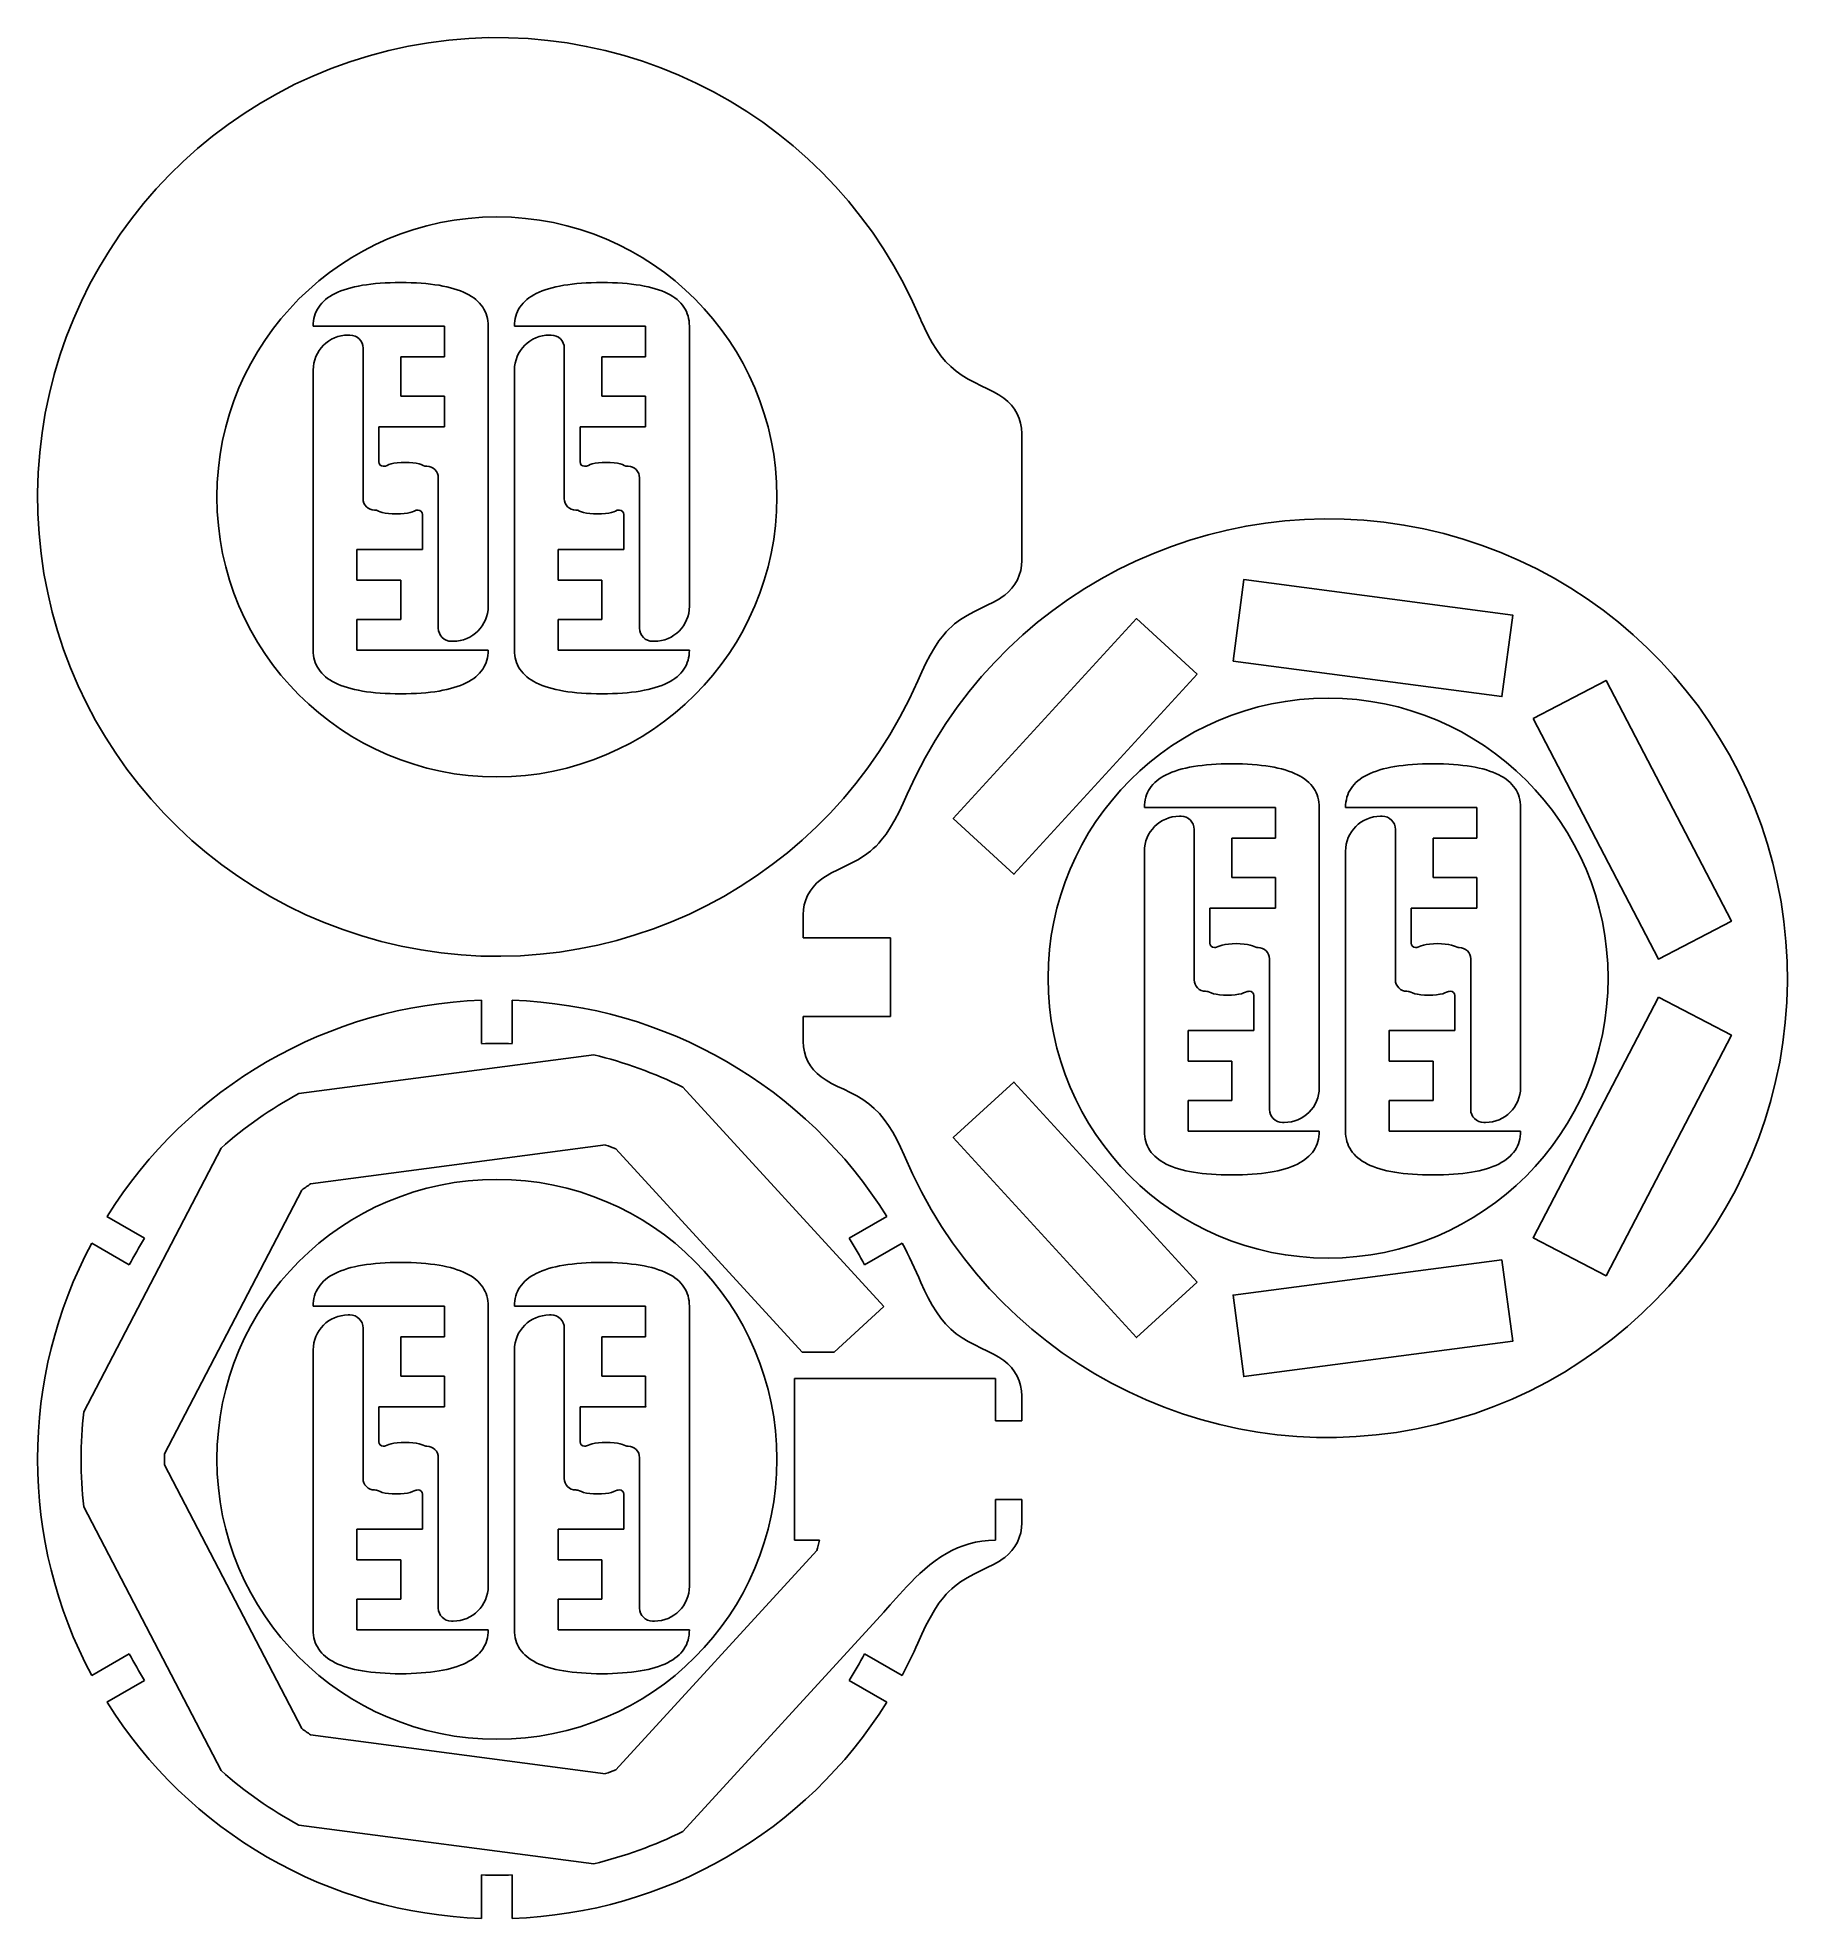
# Model space of a CAD drawing. Header units: millimetres. Extents: x -52 to 148, y -52 to 162.
import ezdxf

# ---------------------------------------------------------------- set-up
doc = ezdxf.new("R2010")
doc.units = ezdxf.units.MM
doc.layers.get('0').update_dxf_attribs({"linetype": 'CONTINUOUS'})

msp = doc.modelspace()

# ---------------------------------------------------------------- linework, layer by layer
for p, q in [((-21, 129.5), (-6, 129.5)), ((-6, 129.5), (-6, 126)), ((-1, 97.5), (-1, 129.5)), ((2, 129.5), (17, 129.5)), ((17, 129.5), (17, 126)), ((22, 97.5), (22, 129.5)), ((-16.8, 128.5), (-17, 128.5)), ((-15.3, 109.8), (-15.3, 127)), ((6.2, 128.5), (6, 128.5)), ((7.7, 109.8), (7.7, 127)), ((-6, 126), (-11, 126)), ((-11, 126), (-11, 121.5)), ((17, 126), (12, 126)), ((12, 126), (12, 121.5)), ((-21, 124.5), (-21, 92.5)), ((2, 124.5), (2, 92.5)), ((-11, 121.5), (-6, 121.5)), ((-6, 121.5), (-6, 118)), ((12, 121.5), (17, 121.5)), ((17, 121.5), (17, 118)), ((-6, 118), (-13.5, 118)), ((-13.5, 118), (-13.5, 114)), ((17, 118), (9.5, 118)), ((9.5, 118), (9.5, 114)), ((60, 102.75), (60, 117.25)), ((-6.7, 112.2), (-6.7, 95)), ((16.3, 112.2), (16.3, 95)), ((-8.5, 104), (-8.5, 108)), ((14.5, 104), (14.5, 108)), ((-16, 100.5), (-16, 104)), ((-16, 104), (-8.5, 104)), ((7, 100.5), (7, 104)), ((7, 104), (14.5, 104)), ((-11, 100.5), (-16, 100.5)), ((-11, 96), (-11, 100.5)), ((12, 100.5), (7, 100.5)), ((12, 96), (12, 100.5)), ((-16, 92.5), (-16, 96)), ((-16, 96), (-11, 96)), ((7, 92.5), (7, 96)), ((7, 96), (12, 96)), ((-1, 92.5), (-16, 92.5)), ((-5.2, 93.5), (-5, 93.5)), ((22, 92.5), (7, 92.5)), ((17.8, 93.5), (18, 93.5)), ((74, 74.5), (89, 74.5)), ((78.2, 73.5), (78, 73.5)), ((89, 74.5), (89, 71)), ((94, 42.5), (94, 74.5)), ((97, 74.5), (112, 74.5)), ((101.2, 73.5), (101, 73.5)), ((112, 74.5), (112, 71)), ((117, 42.5), (117, 74.5)), ((79.7, 54.8), (79.7, 72)), ((89, 71), (84, 71)), ((84, 71), (84, 66.5)), ((102.7, 54.8), (102.7, 72)), ((112, 71), (107, 71)), ((107, 71), (107, 66.5)), ((74, 69.5), (74, 37.5)), ((97, 69.5), (97, 37.5)), ((97, 69.5), (97, 37.5)), ((84, 66.5), (89, 66.5)), ((89, 66.5), (89, 63)), ((107, 66.5), (112, 66.5)), ((112, 66.5), (112, 63)), ((89, 63), (81.5, 63)), ((81.5, 63), (81.5, 59)), ((112, 63), (104.5, 63)), ((104.5, 63), (104.5, 59)), ((35, 62.25), (35, 59.6)), ((35, 59.6), (45, 59.6)), ((45, 59.6), (45, 50.6)), ((88.3, 57.2), (88.3, 40)), ((111.3, 57.2), (111.3, 40)), ((-1.75, 47.51), (-1.75, 52.47)), ((1.75, 52.47), (1.75, 47.51)), ((86.5, 49), (86.5, 53)), ((109.5, 49), (109.5, 53)), ((45, 50.6), (35, 50.6)), ((35, 50.6), (35, 47.75)), ((79, 45.5), (79, 49)), ((79, 49), (86.5, 49)), ((102, 45.5), (102, 49)), ((102, 49), (109.5, 49)), ((-22.65, 41.8), (11.06, 46.24)), ((84, 45.5), (79, 45.5)), ((84, 41), (84, 45.5)), ((107, 45.5), (102, 45.5)), ((107, 41), (107, 45.5)), ((21.25, 42.53), (44.22, 17.46)), ((79, 37.5), (79, 41)), ((79, 41), (84, 41)), ((102, 37.5), (102, 41)), ((102, 41), (107, 41)), ((94, 37.5), (79, 37.5)), ((89.8, 38.5), (90, 38.5)), ((117, 37.5), (102, 37.5)), ((112.8, 38.5), (113, 38.5)), ((-47.23, 5.42), (-31.53, 35.58)), ((12.42, 35.93), (-21.29, 31.49)), ((34.89, 12.25), (13.58, 35.5)), ((-22.31, 30.78), (-38.01, 0.62)), ((-44.57, 27.75), (-40.27, 25.27)), ((40.27, 25.27), (44.57, 27.75)), ((-42.02, 22.24), (-46.32, 24.72)), ((46.32, 24.72), (42.02, 22.24)), ((-21, 17.5), (-6, 17.5)), ((-6, 17.5), (-6, 14)), ((-1, -14.5), (-1, 17.5)), ((2, 17.5), (17, 17.5)), ((17, 17.5), (17, 14)), ((22, -14.5), (22, 17.5)), ((44.22, 17.46), (38.53, 12.25)), ((-16.8, 16.5), (-17, 16.5)), ((6.2, 16.5), (6, 16.5)), ((-15.3, -2.2), (-15.3, 15)), ((-6, 14), (-11, 14)), ((-11, 14), (-11, 9.5)), ((7.7, -2.2), (7.7, 15)), ((17, 14), (12, 14)), ((12, 14), (12, 9.5)), ((-21, 12.5), (-21, -19.5)), ((2, 12.5), (2, -19.5)), ((38.53, 12.25), (34.89, 12.25)), ((-11, 9.5), (-6, 9.5)), ((-6, 9.5), (-6, 6)), ((12, 9.5), (17, 9.5)), ((17, 9.5), (17, 6)), ((34, -9.25), (34, 9.25)), ((34, 9.25), (57, 9.25)), ((57, 9.25), (57, 4.4)), ((60, 4.4), (60, 7.25)), ((-6, 6), (-13.5, 6)), ((-13.5, 6), (-13.5, 2)), ((17, 6), (9.5, 6)), ((9.5, 6), (9.5, 2)), ((57, 4.4), (60, 4.4)), ((-6.7, 0.2), (-6.7, -17)), ((16.3, 0.2), (16.3, -17)), ((-38.01, -0.62), (-22.31, -30.78)), ((-8.5, -8), (-8.5, -4)), ((14.5, -8), (14.5, -4)), ((-31.53, -35.58), (-47.23, -5.42)), ((60, -4.6), (57, -4.6)), ((57, -4.6), (57, -9.25)), ((60, -7.25), (60, -4.6)), ((-16, -11.5), (-16, -8)), ((-16, -8), (-8.5, -8)), ((7, -11.5), (7, -8)), ((7, -8), (14.5, -8)), ((13.58, -35.5), (36.55, -10.44)), ((36.87, -9.25), (34, -9.25)), ((-11, -11.5), (-16, -11.5)), ((-11, -16), (-11, -11.5)), ((12, -11.5), (7, -11.5)), ((12, -16), (12, -11.5)), ((-16, -19.5), (-16, -16)), ((-16, -16), (-11, -16)), ((7, -19.5), (7, -16)), ((7, -16), (12, -16)), ((-5.2, -18.5), (-5, -18.5)), ((17.8, -18.5), (18, -18.5)), ((44.22, -17.46), (21.25, -42.53)), ((-1, -19.5), (-16, -19.5)), ((22, -19.5), (7, -19.5)), ((-46.32, -24.72), (-42.02, -22.24)), ((42.02, -22.24), (46.32, -24.72)), ((-40.27, -25.27), (-44.57, -27.75)), ((44.57, -27.75), (40.27, -25.27)), ((-21.29, -31.49), (12.42, -35.93)), ((11.06, -46.24), (-22.65, -41.8)), ((-1.75, -52.47), (-1.75, -47.51)), ((1.75, -47.51), (1.75, -52.47))]:
    msp.add_line(p, q)
for points in [[(-11, 134.5), (-11.62, 134.5), (-12.21, 134.48), (-12.79, 134.46), (-13.34, 134.42), (-13.88, 134.38), (-14.4, 134.32), (-14.9, 134.26), (-15.37, 134.19), (-15.83, 134.1), (-16.27, 134.01), (-16.69, 133.91), (-17.09, 133.8), (-17.47, 133.67), (-17.84, 133.54), (-18.18, 133.4), (-18.5, 133.25), (-18.8, 133.09), (-19.09, 132.92), (-19.35, 132.74), (-19.59, 132.55), (-19.82, 132.35), (-20.02, 132.14), (-20.21, 131.92), (-20.37, 131.69), (-20.52, 131.45), (-20.65, 131.2), (-20.76, 130.94), (-20.84, 130.67), (-20.91, 130.39), (-20.96, 130.11), (-20.99, 129.81), (-21, 129.5)], [(-1, 129.5), (-1.01, 129.81), (-1.04, 130.11), (-1.09, 130.39), (-1.16, 130.67), (-1.24, 130.94), (-1.35, 131.2), (-1.48, 131.45), (-1.62, 131.69), (-1.79, 131.92), (-1.98, 132.14), (-2.18, 132.35), (-2.41, 132.55), (-2.65, 132.74), (-2.91, 132.92), (-3.2, 133.09), (-3.5, 133.25), (-3.82, 133.4), (-4.16, 133.54), (-4.53, 133.67), (-4.91, 133.8), (-5.31, 133.91), (-5.73, 134.01), (-6.17, 134.1), (-6.62, 134.19), (-7.1, 134.26), (-7.6, 134.32), (-8.12, 134.38), (-8.66, 134.42), (-9.21, 134.46), (-9.79, 134.48), (-10.38, 134.5), (-11, 134.5)], [(12, 134.5), (11.38, 134.5), (10.79, 134.48), (10.21, 134.46), (9.66, 134.42), (9.12, 134.38), (8.6, 134.32), (8.1, 134.26), (7.63, 134.19), (7.17, 134.1), (6.73, 134.01), (6.31, 133.91), (5.91, 133.8), (5.53, 133.67), (5.16, 133.54), (4.82, 133.4), (4.5, 133.25), (4.2, 133.09), (3.91, 132.92), (3.65, 132.74), (3.41, 132.55), (3.18, 132.35), (2.98, 132.14), (2.79, 131.92), (2.63, 131.69), (2.48, 131.45), (2.35, 131.2), (2.24, 130.94), (2.16, 130.67), (2.09, 130.39), (2.04, 130.11), (2.01, 129.81), (2, 129.5)], [(22, 129.5), (21.99, 129.81), (21.96, 130.11), (21.91, 130.39), (21.84, 130.67), (21.76, 130.94), (21.65, 131.2), (21.52, 131.45), (21.38, 131.69), (21.21, 131.92), (21.02, 132.14), (20.82, 132.35), (20.59, 132.55), (20.35, 132.74), (20.09, 132.92), (19.8, 133.09), (19.5, 133.25), (19.18, 133.4), (18.84, 133.54), (18.47, 133.67), (18.09, 133.8), (17.69, 133.91), (17.27, 134.01), (16.83, 134.1), (16.38, 134.19), (15.9, 134.26), (15.4, 134.32), (14.88, 134.38), (14.34, 134.42), (13.79, 134.46), (13.21, 134.48), (12.62, 134.5), (12, 134.5)], [(57.95, 121.28), (57.38, 121.67), (56.74, 122.03), (56.06, 122.37), (55.34, 122.71), (54.61, 123.07), (53.88, 123.46), (53.17, 123.88), (52.5, 124.36), (51.87, 124.89), (51.28, 125.49), (50.74, 126.14), (50.23, 126.85), (49.75, 127.62), (49.3, 128.44), (48.87, 129.31), (48.45, 130.22)], [(-13, 113.5), (-12.86, 113.51), (-12.75, 113.53), (-12.55, 113.61), (-12.35, 113.69), (-12.1, 113.78), (-11.78, 113.85), (-11.4, 113.9), (-10.96, 113.93), (-10.5, 113.94), (-10.04, 113.93), (-9.6, 113.9), (-9.22, 113.85), (-8.9, 113.78), (-8.65, 113.69), (-8.45, 113.61), (-8.25, 113.53), (-8.14, 113.51), (-8, 113.5)], [(10, 113.5), (10.14, 113.51), (10.25, 113.53), (10.45, 113.61), (10.65, 113.69), (10.9, 113.78), (11.22, 113.85), (11.6, 113.9), (12.04, 113.93), (12.5, 113.94), (12.96, 113.93), (13.4, 113.9), (13.78, 113.85), (14.1, 113.78), (14.35, 113.69), (14.55, 113.61), (14.75, 113.53), (14.86, 113.51), (15, 113.5)], [(-9, 108.5), (-9.14, 108.49), (-9.25, 108.47), (-9.45, 108.39), (-9.65, 108.31), (-9.9, 108.22), (-10.22, 108.15), (-10.6, 108.1), (-11.04, 108.07), (-11.5, 108.06), (-11.96, 108.07), (-12.4, 108.1), (-12.78, 108.15), (-13.1, 108.22), (-13.35, 108.31), (-13.55, 108.39), (-13.75, 108.47), (-13.86, 108.49), (-14, 108.5)], [(14, 108.5), (13.86, 108.49), (13.75, 108.47), (13.55, 108.39), (13.35, 108.31), (13.1, 108.22), (12.78, 108.15), (12.4, 108.1), (11.96, 108.07), (11.5, 108.06), (11.04, 108.07), (10.6, 108.1), (10.22, 108.15), (9.9, 108.22), (9.65, 108.31), (9.45, 108.39), (9.25, 108.47), (9.14, 108.49), (9, 108.5)], [(48.11, 88.98), (48.57, 90.01), (49.04, 90.99), (49.51, 91.9), (50, 92.75), (50.52, 93.54), (51.07, 94.25), (51.36, 94.59), (51.66, 94.9), (51.98, 95.2), (52.3, 95.48), (53, 96), (53.73, 96.46), (54.5, 96.87), (55.27, 97.25), (56.04, 97.62), (56.77, 97.98), (57.45, 98.37), (57.76, 98.57), (58.05, 98.79)], [(-21, 92.5), (-20.99, 92.19), (-20.96, 91.89), (-20.91, 91.61), (-20.84, 91.33), (-20.76, 91.06), (-20.65, 90.8), (-20.52, 90.55), (-20.37, 90.31), (-20.21, 90.08), (-20.02, 89.86), (-19.82, 89.65), (-19.59, 89.45), (-19.35, 89.26), (-19.09, 89.08), (-18.8, 88.91), (-18.5, 88.75), (-18.18, 88.6), (-17.84, 88.46), (-17.47, 88.33), (-17.09, 88.2), (-16.69, 88.09), (-16.27, 87.99), (-15.83, 87.9), (-15.37, 87.81), (-14.9, 87.74), (-14.4, 87.68), (-13.88, 87.62), (-13.34, 87.58), (-12.79, 87.54), (-12.21, 87.52), (-11.62, 87.5), (-11, 87.5)], [(-11, 87.5), (-10.38, 87.5), (-9.79, 87.52), (-9.21, 87.54), (-8.66, 87.58), (-8.12, 87.62), (-7.6, 87.68), (-7.1, 87.74), (-6.62, 87.81), (-6.17, 87.9), (-5.73, 87.99), (-5.31, 88.09), (-4.91, 88.2), (-4.53, 88.33), (-4.16, 88.46), (-3.82, 88.6), (-3.5, 88.75), (-3.2, 88.91), (-2.91, 89.08), (-2.65, 89.26), (-2.41, 89.45), (-2.18, 89.65), (-1.98, 89.86), (-1.79, 90.08), (-1.62, 90.31), (-1.48, 90.55), (-1.35, 90.8), (-1.24, 91.06), (-1.16, 91.33), (-1.09, 91.61), (-1.04, 91.89), (-1.01, 92.19), (-1, 92.5)], [(2, 92.5), (2.01, 92.19), (2.04, 91.89), (2.09, 91.61), (2.16, 91.33), (2.24, 91.06), (2.35, 90.8), (2.48, 90.55), (2.63, 90.31), (2.79, 90.08), (2.98, 89.86), (3.18, 89.65), (3.41, 89.45), (3.65, 89.26), (3.91, 89.08), (4.2, 88.91), (4.5, 88.75), (4.82, 88.6), (5.16, 88.46), (5.53, 88.33), (5.91, 88.2), (6.31, 88.09), (6.73, 87.99), (7.17, 87.9), (7.63, 87.81), (8.1, 87.74), (8.6, 87.68), (9.12, 87.62), (9.66, 87.58), (10.21, 87.54), (10.79, 87.52), (11.38, 87.5), (12, 87.5)], [(12, 87.5), (12.62, 87.5), (13.21, 87.52), (13.79, 87.54), (14.34, 87.58), (14.88, 87.62), (15.4, 87.68), (15.9, 87.74), (16.38, 87.81), (16.83, 87.9), (17.27, 87.99), (17.69, 88.09), (18.09, 88.2), (18.47, 88.33), (18.84, 88.46), (19.18, 88.6), (19.5, 88.75), (19.8, 88.91), (20.09, 89.08), (20.35, 89.26), (20.59, 89.45), (20.82, 89.65), (21.02, 89.86), (21.21, 90.08), (21.38, 90.31), (21.52, 90.55), (21.65, 90.8), (21.76, 91.06), (21.84, 91.33), (21.91, 91.61), (21.96, 91.89), (21.99, 92.19), (22, 92.5)], [(84, 79.5), (83.38, 79.5), (82.79, 79.48), (82.21, 79.46), (81.66, 79.42), (81.12, 79.38), (80.6, 79.32), (80.1, 79.26), (79.63, 79.19), (79.17, 79.1), (78.73, 79.01), (78.31, 78.91), (77.91, 78.8), (77.53, 78.67), (77.16, 78.54), (76.82, 78.4), (76.5, 78.25), (76.2, 78.09), (75.91, 77.92), (75.65, 77.74), (75.41, 77.55), (75.18, 77.35), (74.98, 77.14), (74.79, 76.92), (74.63, 76.69), (74.48, 76.45), (74.35, 76.2), (74.24, 75.94), (74.16, 75.67), (74.09, 75.39), (74.04, 75.11), (74.01, 74.81), (74, 74.5)], [(94, 74.5), (93.99, 74.81), (93.96, 75.11), (93.91, 75.39), (93.84, 75.67), (93.76, 75.94), (93.65, 76.2), (93.52, 76.45), (93.38, 76.69), (93.21, 76.92), (93.02, 77.14), (92.82, 77.35), (92.59, 77.55), (92.35, 77.74), (92.09, 77.92), (91.8, 78.09), (91.5, 78.25), (91.18, 78.4), (90.84, 78.54), (90.47, 78.67), (90.09, 78.8), (89.69, 78.91), (89.27, 79.01), (88.83, 79.1), (88.38, 79.19), (87.9, 79.26), (87.4, 79.32), (86.88, 79.38), (86.34, 79.42), (85.79, 79.46), (85.21, 79.48), (84.62, 79.5), (84, 79.5)], [(107, 79.5), (106.38, 79.5), (105.79, 79.48), (105.21, 79.46), (104.66, 79.42), (104.12, 79.38), (103.6, 79.32), (103.1, 79.26), (102.63, 79.19), (102.17, 79.1), (101.73, 79.01), (101.31, 78.91), (100.91, 78.8), (100.53, 78.67), (100.16, 78.54), (99.82, 78.4), (99.5, 78.25), (99.2, 78.09), (98.91, 77.92), (98.65, 77.74), (98.41, 77.55), (98.18, 77.35), (97.98, 77.14), (97.79, 76.92), (97.63, 76.69), (97.48, 76.45), (97.35, 76.2), (97.24, 75.94), (97.16, 75.67), (97.09, 75.39), (97.04, 75.11), (97.01, 74.81), (97, 74.5)], [(117, 74.5), (116.99, 74.81), (116.96, 75.11), (116.91, 75.39), (116.84, 75.67), (116.76, 75.94), (116.65, 76.2), (116.52, 76.45), (116.38, 76.69), (116.21, 76.92), (116.02, 77.14), (115.82, 77.35), (115.59, 77.55), (115.35, 77.74), (115.09, 77.92), (114.8, 78.09), (114.5, 78.25), (114.18, 78.4), (113.84, 78.54), (113.47, 78.67), (113.09, 78.8), (112.69, 78.91), (112.27, 79.01), (111.83, 79.1), (111.38, 79.19), (110.9, 79.26), (110.4, 79.32), (109.88, 79.38), (109.34, 79.42), (108.79, 79.46), (108.21, 79.48), (107.62, 79.5), (107, 79.5)], [(46.89, 76.02), (46.43, 74.99), (45.96, 74.01), (45.49, 73.1), (45, 72.25), (44.48, 71.46), (43.93, 70.75), (43.64, 70.41), (43.34, 70.1), (43.02, 69.8), (42.7, 69.52), (42, 69), (41.27, 68.54), (40.5, 68.13), (39.73, 67.75), (38.96, 67.38), (38.23, 67.02), (37.55, 66.63), (37.24, 66.43), (36.95, 66.21)], [(82, 58.5), (82.14, 58.51), (82.25, 58.53), (82.45, 58.61), (82.65, 58.69), (82.9, 58.78), (83.22, 58.85), (83.6, 58.9), (84.04, 58.93), (84.5, 58.94), (84.96, 58.93), (85.4, 58.9), (85.78, 58.85), (86.1, 58.78), (86.35, 58.69), (86.55, 58.61), (86.75, 58.53), (86.86, 58.51), (87, 58.5)], [(105, 58.5), (105.14, 58.51), (105.25, 58.53), (105.45, 58.61), (105.65, 58.69), (105.9, 58.78), (106.22, 58.85), (106.6, 58.9), (107.04, 58.93), (107.5, 58.94), (107.96, 58.93), (108.4, 58.9), (108.78, 58.85), (109.1, 58.78), (109.35, 58.69), (109.55, 58.61), (109.75, 58.53), (109.86, 58.51), (110, 58.5)], [(86, 53.5), (85.86, 53.49), (85.75, 53.47), (85.55, 53.39), (85.35, 53.31), (85.1, 53.22), (84.78, 53.15), (84.4, 53.1), (83.96, 53.07), (83.5, 53.06), (83.04, 53.07), (82.6, 53.1), (82.22, 53.15), (81.9, 53.22), (81.65, 53.31), (81.45, 53.39), (81.25, 53.47), (81.14, 53.49), (81, 53.5)], [(109, 53.5), (108.86, 53.49), (108.75, 53.47), (108.55, 53.39), (108.35, 53.31), (108.1, 53.22), (107.78, 53.15), (107.4, 53.1), (106.96, 53.07), (106.5, 53.06), (106.04, 53.07), (105.6, 53.1), (105.22, 53.15), (104.9, 53.22), (104.65, 53.31), (104.45, 53.39), (104.25, 53.47), (104.14, 53.49), (104, 53.5)], [(37.05, 43.72), (37.62, 43.33), (38.26, 42.97), (38.94, 42.63), (39.66, 42.29), (40.39, 41.93), (41.12, 41.54), (41.83, 41.12), (42.5, 40.64), (43.13, 40.11), (43.72, 39.51), (44.26, 38.86), (44.77, 38.15), (45.25, 37.38), (45.7, 36.56), (46.13, 35.69), (46.55, 34.78)], [(74, 37.5), (74.01, 37.19), (74.04, 36.89), (74.09, 36.61), (74.16, 36.33), (74.24, 36.06), (74.35, 35.8), (74.48, 35.55), (74.63, 35.31), (74.79, 35.08), (74.98, 34.86), (75.18, 34.65), (75.41, 34.45), (75.65, 34.26), (75.91, 34.08), (76.2, 33.91), (76.5, 33.75), (76.82, 33.6), (77.16, 33.46), (77.53, 33.33), (77.91, 33.2), (78.31, 33.09), (78.73, 32.99), (79.17, 32.9), (79.63, 32.81), (80.1, 32.74), (80.6, 32.68), (81.12, 32.62), (81.66, 32.58), (82.21, 32.54), (82.79, 32.52), (83.38, 32.5), (84, 32.5)], [(84, 32.5), (84.62, 32.5), (85.21, 32.52), (85.79, 32.54), (86.34, 32.58), (86.88, 32.62), (87.4, 32.68), (87.9, 32.74), (88.38, 32.81), (88.83, 32.9), (89.27, 32.99), (89.69, 33.09), (90.09, 33.2), (90.47, 33.33), (90.84, 33.46), (91.18, 33.6), (91.5, 33.75), (91.8, 33.91), (92.09, 34.08), (92.35, 34.26), (92.59, 34.45), (92.82, 34.65), (93.02, 34.86), (93.21, 35.08), (93.38, 35.31), (93.52, 35.55), (93.65, 35.8), (93.76, 36.06), (93.84, 36.33), (93.91, 36.61), (93.96, 36.89), (93.99, 37.19), (94, 37.5)], [(97, 37.5), (97.01, 37.19), (97.04, 36.89), (97.09, 36.61), (97.16, 36.33), (97.24, 36.06), (97.35, 35.8), (97.48, 35.55), (97.63, 35.31), (97.79, 35.08), (97.98, 34.86), (98.18, 34.65), (98.41, 34.45), (98.65, 34.26), (98.91, 34.08), (99.2, 33.91), (99.5, 33.75), (99.82, 33.6), (100.16, 33.46), (100.53, 33.33), (100.91, 33.2), (101.31, 33.09), (101.73, 32.99), (102.17, 32.9), (102.63, 32.81), (103.1, 32.74), (103.6, 32.68), (104.12, 32.62), (104.66, 32.58), (105.21, 32.54), (105.79, 32.52), (106.38, 32.5), (107, 32.5)], [(107, 32.5), (107.62, 32.5), (108.21, 32.52), (108.79, 32.54), (109.34, 32.58), (109.88, 32.62), (110.4, 32.68), (110.9, 32.74), (111.38, 32.81), (111.83, 32.9), (112.27, 32.99), (112.69, 33.09), (113.09, 33.2), (113.47, 33.33), (113.84, 33.46), (114.18, 33.6), (114.5, 33.75), (114.8, 33.91), (115.09, 34.08), (115.35, 34.26), (115.59, 34.45), (115.82, 34.65), (116.02, 34.86), (116.21, 35.08), (116.38, 35.31), (116.52, 35.55), (116.65, 35.8), (116.76, 36.06), (116.84, 36.33), (116.91, 36.61), (116.96, 36.89), (116.99, 37.19), (117, 37.5)], [(-11, 22.5), (-11.62, 22.5), (-12.21, 22.48), (-12.79, 22.46), (-13.34, 22.42), (-13.88, 22.38), (-14.4, 22.32), (-14.9, 22.26), (-15.37, 22.19), (-15.83, 22.1), (-16.27, 22.01), (-16.69, 21.91), (-17.09, 21.8), (-17.47, 21.67), (-17.84, 21.54), (-18.18, 21.4), (-18.5, 21.25), (-18.8, 21.09), (-19.09, 20.92), (-19.35, 20.74), (-19.59, 20.55), (-19.82, 20.35), (-20.02, 20.14), (-20.21, 19.92), (-20.37, 19.69), (-20.52, 19.45), (-20.65, 19.2), (-20.76, 18.94), (-20.84, 18.67), (-20.91, 18.39), (-20.96, 18.11), (-20.99, 17.81), (-21, 17.5)], [(-1, 17.5), (-1.01, 17.81), (-1.04, 18.11), (-1.09, 18.39), (-1.16, 18.67), (-1.24, 18.94), (-1.35, 19.2), (-1.48, 19.45), (-1.62, 19.69), (-1.79, 19.92), (-1.98, 20.14), (-2.18, 20.35), (-2.41, 20.55), (-2.65, 20.74), (-2.91, 20.92), (-3.2, 21.09), (-3.5, 21.25), (-3.82, 21.4), (-4.16, 21.54), (-4.53, 21.67), (-4.91, 21.8), (-5.31, 21.91), (-5.73, 22.01), (-6.17, 22.1), (-6.62, 22.19), (-7.1, 22.26), (-7.6, 22.32), (-8.12, 22.38), (-8.66, 22.42), (-9.21, 22.46), (-9.79, 22.48), (-10.38, 22.5), (-11, 22.5)], [(12, 22.5), (11.38, 22.5), (10.79, 22.48), (10.21, 22.46), (9.66, 22.42), (9.12, 22.38), (8.6, 22.32), (8.1, 22.26), (7.63, 22.19), (7.17, 22.1), (6.73, 22.01), (6.31, 21.91), (5.91, 21.8), (5.53, 21.67), (5.16, 21.54), (4.82, 21.4), (4.5, 21.25), (4.2, 21.09), (3.91, 20.92), (3.65, 20.74), (3.41, 20.55), (3.18, 20.35), (2.98, 20.14), (2.79, 19.92), (2.63, 19.69), (2.48, 19.45), (2.35, 19.2), (2.24, 18.94), (2.16, 18.67), (2.09, 18.39), (2.04, 18.11), (2.01, 17.81), (2, 17.5)], [(22, 17.5), (21.99, 17.81), (21.96, 18.11), (21.91, 18.39), (21.84, 18.67), (21.76, 18.94), (21.65, 19.2), (21.52, 19.45), (21.38, 19.69), (21.21, 19.92), (21.02, 20.14), (20.82, 20.35), (20.59, 20.55), (20.35, 20.74), (20.09, 20.92), (19.8, 21.09), (19.5, 21.25), (19.18, 21.4), (18.84, 21.54), (18.47, 21.67), (18.09, 21.8), (17.69, 21.91), (17.27, 22.01), (16.83, 22.1), (16.38, 22.19), (15.9, 22.26), (15.4, 22.32), (14.88, 22.38), (14.34, 22.42), (13.79, 22.46), (13.21, 22.48), (12.62, 22.5), (12, 22.5)], [(57.95, 11.28), (57.38, 11.67), (56.74, 12.03), (56.06, 12.37), (55.34, 12.71), (54.61, 13.07), (53.88, 13.46), (53.17, 13.88), (52.5, 14.36), (51.87, 14.89), (51.28, 15.49), (50.74, 16.14), (50.23, 16.85), (49.75, 17.62), (49.3, 18.44), (48.87, 19.31), (48.45, 20.22)], [(-13, 1.5), (-12.86, 1.51), (-12.75, 1.53), (-12.55, 1.61), (-12.35, 1.69), (-12.1, 1.78), (-11.78, 1.85), (-11.4, 1.9), (-10.96, 1.93), (-10.5, 1.94), (-10.04, 1.93), (-9.6, 1.9), (-9.22, 1.85), (-8.9, 1.78), (-8.65, 1.69), (-8.45, 1.61), (-8.25, 1.53), (-8.14, 1.51), (-8, 1.5)], [(10, 1.5), (10.14, 1.51), (10.25, 1.53), (10.45, 1.61), (10.65, 1.69), (10.9, 1.78), (11.22, 1.85), (11.6, 1.9), (12.04, 1.93), (12.5, 1.94), (12.96, 1.93), (13.4, 1.9), (13.78, 1.85), (14.1, 1.78), (14.35, 1.69), (14.55, 1.61), (14.75, 1.53), (14.86, 1.51), (15, 1.5)], [(-9, -3.5), (-9.14, -3.51), (-9.25, -3.53), (-9.45, -3.61), (-9.65, -3.69), (-9.9, -3.78), (-10.22, -3.85), (-10.6, -3.9), (-11.04, -3.93), (-11.5, -3.94), (-11.96, -3.93), (-12.4, -3.9), (-12.78, -3.85), (-13.1, -3.78), (-13.35, -3.69), (-13.55, -3.61), (-13.75, -3.53), (-13.86, -3.51), (-14, -3.5)], [(14, -3.5), (13.86, -3.51), (13.75, -3.53), (13.55, -3.61), (13.35, -3.69), (13.1, -3.78), (12.78, -3.85), (12.4, -3.9), (11.96, -3.93), (11.5, -3.94), (11.04, -3.93), (10.6, -3.9), (10.22, -3.85), (9.9, -3.78), (9.65, -3.69), (9.45, -3.61), (9.25, -3.53), (9.14, -3.51), (9, -3.5)], [(57, -9.25), (56.2, -9.28), (55.44, -9.35), (54.7, -9.48), (53.98, -9.65), (53.3, -9.87), (52.63, -10.13), (52, -10.42), (51.39, -10.75)], [(51.39, -10.75), (50.72, -11.16), (50.09, -11.6), (49.48, -12.06), (48.9, -12.55), (48.35, -13.04), (47.82, -13.54), (47.33, -14.03), (46.86, -14.52), (46.42, -14.99), (46.01, -15.44), (45.63, -15.87), (45.28, -16.27), (44.96, -16.63), (44.68, -16.95), (44.43, -17.23), (44.22, -17.46)], [(48.11, -21.02), (48.57, -19.99), (49.04, -19.01), (49.51, -18.1), (50, -17.25), (50.52, -16.46), (51.07, -15.75), (51.36, -15.41), (51.66, -15.1), (51.98, -14.8), (52.3, -14.52), (53, -14), (53.73, -13.54), (54.5, -13.13), (55.27, -12.75), (56.04, -12.38), (56.77, -12.02), (57.45, -11.63), (57.76, -11.43), (58.05, -11.21)], [(-21, -19.5), (-20.99, -19.81), (-20.96, -20.11), (-20.91, -20.39), (-20.84, -20.67), (-20.76, -20.94), (-20.65, -21.2), (-20.52, -21.45), (-20.37, -21.69), (-20.21, -21.92), (-20.02, -22.14), (-19.82, -22.35), (-19.59, -22.55), (-19.35, -22.74), (-19.09, -22.92), (-18.8, -23.09), (-18.5, -23.25), (-18.18, -23.4), (-17.84, -23.54), (-17.47, -23.67), (-17.09, -23.8), (-16.69, -23.91), (-16.27, -24.01), (-15.83, -24.1), (-15.37, -24.19), (-14.9, -24.26), (-14.4, -24.32), (-13.88, -24.38), (-13.34, -24.42), (-12.79, -24.46), (-12.21, -24.48), (-11.62, -24.5), (-11, -24.5)], [(-11, -24.5), (-10.38, -24.5), (-9.79, -24.48), (-9.21, -24.46), (-8.66, -24.42), (-8.12, -24.38), (-7.6, -24.32), (-7.1, -24.26), (-6.62, -24.19), (-6.17, -24.1), (-5.73, -24.01), (-5.31, -23.91), (-4.91, -23.8), (-4.53, -23.67), (-4.16, -23.54), (-3.82, -23.4), (-3.5, -23.25), (-3.2, -23.09), (-2.91, -22.92), (-2.65, -22.74), (-2.41, -22.55), (-2.18, -22.35), (-1.98, -22.14), (-1.79, -21.92), (-1.62, -21.69), (-1.48, -21.45), (-1.35, -21.2), (-1.24, -20.94), (-1.16, -20.67), (-1.09, -20.39), (-1.04, -20.11), (-1.01, -19.81), (-1, -19.5)], [(2, -19.5), (2.01, -19.81), (2.04, -20.11), (2.09, -20.39), (2.16, -20.67), (2.24, -20.94), (2.35, -21.2), (2.48, -21.45), (2.63, -21.69), (2.79, -21.92), (2.98, -22.14), (3.18, -22.35), (3.41, -22.55), (3.65, -22.74), (3.91, -22.92), (4.2, -23.09), (4.5, -23.25), (4.82, -23.4), (5.16, -23.54), (5.53, -23.67), (5.91, -23.8), (6.31, -23.91), (6.73, -24.01), (7.17, -24.1), (7.63, -24.19), (8.1, -24.26), (8.6, -24.32), (9.12, -24.38), (9.66, -24.42), (10.21, -24.46), (10.79, -24.48), (11.38, -24.5), (12, -24.5)], [(12, -24.5), (12.62, -24.5), (13.21, -24.48), (13.79, -24.46), (14.34, -24.42), (14.88, -24.38), (15.4, -24.32), (15.9, -24.26), (16.38, -24.19), (16.83, -24.1), (17.27, -24.01), (17.69, -23.91), (18.09, -23.8), (18.47, -23.67), (18.84, -23.54), (19.18, -23.4), (19.5, -23.25), (19.8, -23.09), (20.09, -22.92), (20.35, -22.74), (20.59, -22.55), (20.82, -22.35), (21.02, -22.14), (21.21, -21.92), (21.38, -21.69), (21.52, -21.45), (21.65, -21.2), (21.76, -20.94), (21.84, -20.67), (21.91, -20.39), (21.96, -20.11), (21.99, -19.81), (22, -19.5)]]:
    msp.add_lwpolyline(points)
for points in [[(84.14, 91.23), (85.36, 100.55), (116.1, 96.5), (114.87, 87.18)], [(80.04, 89.74), (59.09, 66.88), (52.16, 73.23), (73.11, 96.09)], [(118.44, 84.68), (126.78, 89.02), (141.1, 61.52), (132.76, 57.18)], [(132.76, 52.82), (141.1, 48.48), (126.78, 20.98), (118.44, 25.32)], [(80.04, 20.26), (73.11, 13.91), (52.16, 36.77), (59.09, 43.12)], [(114.87, 22.82), (116.1, 13.5), (85.36, 9.45), (84.14, 18.77)]]:
    msp.add_lwpolyline(points, close=True)
for centre in [(0, 110), (95, 55), (0, 0)]:
    msp.add_circle(centre, 32)
for centre, radius, start, end in [((0, 110), 52.5, 22.6576, 336.3935), ((-17, 124.5), 4, 90, 180), ((-16.8, 127), 1.5, 0, 90), ((6, 124.5), 4, 90, 180), ((6.2, 127), 1.5, 0, 90), ((55, 117.25), 5, 0, 53.7832), ((-13, 114), 0.5, 180, 270), ((10, 114), 0.5, 180, 270), ((-8, 112.2), 1.3, 0, 90.0002), ((15, 112.2), 1.3, 0, 90.0002), ((-14, 109.8), 1.3, 180, 270.0002), ((9, 109.8), 1.3, 180, 270.0002), ((-9, 108), 0.5, 0, 90), ((14, 108), 0.5, 0, 90), ((95, 55), 52.5, -157.3424, 156.3935), ((55, 102.75), 5, -52.4352, 0), ((-5, 97.5), 4, -90, 0), ((18, 97.5), 4, -90, 0), ((-5.2, 95), 1.5, 180, 270), ((17.8, 95), 1.5, 180, 270), ((78, 69.5), 4, 90, 180), ((78.2, 72), 1.5, 0, 90), ((101, 69.5), 4, 90, 180), ((101.2, 72), 1.5, 0, 90), ((40, 62.25), 5, 127.5648, 180), ((82, 59), 0.5, 180, 270), ((87, 57.2), 1.3, 0, 90.0002), ((105, 59), 0.5, 180, 270), ((110, 57.2), 1.3, 0, 90.0002), ((81, 54.8), 1.3, 180, 270.0002), ((104, 54.8), 1.3, 180, 270.0002), ((0, 0), 52.5, 91.9102, 148.0898), ((0, 0), 52.5, 31.9102, 88.0898), ((0, 0), 52.5, 31.9102, 88.0898), ((86, 53), 0.5, 0, 90), ((109, 53), 0.5, 0, 90), ((0, 0), 47.54, 87.8905, 92.1095), ((40, 47.75), 5, 180, 233.7832), ((0, 0), 47.54, 63.451, 76.549), ((0, 0), 47.54, 118.451, 131.549), ((90, 42.5), 4, -90, 0), ((113, 42.5), 4, -90, 0), ((89.8, 40), 1.5, 180, 270), ((112.8, 40), 1.5, 180, 270), ((0, 0), 38.01, 69.0651, 70.9349), ((0, 0), 38.01, 124.0651, 125.9349), ((0, 0), 52.5, 151.9102, 208.0898), ((0, 0), 47.54, 147.8905, 152.1095), ((0, 0), 47.54, 27.8905, 32.1095), ((0, 0), 52.5, 22.6576, 28.0898), ((-17, 12.5), 4, 90, 180), ((-16.8, 15), 1.5, 0, 90), ((6, 12.5), 4, 90, 180), ((6.2, 15), 1.5, 0, 90), ((55, 7.25), 5, 0, 53.7832), ((0, 0), 47.54, 173.451, 186.549), ((0, 0), 38.01, 179.0651, 180.9349), ((-13, 2), 0.5, 180, 270), ((-8, 0.2), 1.3, 0, 90.0002), ((10, 2), 0.5, 180, 270), ((15, 0.2), 1.3, 0, 90.0002), ((-14, -2.2), 1.3, 180, 270.0002), ((-9, -4), 0.5, 0, 90), ((9, -2.2), 1.3, 180, 270.0002), ((14, -4), 0.5, 0, 90), ((55, -7.25), 5, -52.4352, 0), ((0, 0), 38.01, 344.0651, 345.9164), ((-5, -14.5), 4, -90, 0), ((18, -14.5), 4, -90, 0), ((-5.2, -17), 1.5, 180, 270), ((17.8, -17), 1.5, 180, 270), ((0, 0), 52.5, 331.9102, 336.3935), ((0, 0), 47.54, 207.8905, 212.1095), ((0, 0), 47.54, 327.8905, 332.1095), ((0, 0), 52.5, 211.9102, 268.0898), ((0, 0), 52.5, 271.9102, 328.0898), ((0, 0), 38.01, 234.0651, 235.9349), ((0, 0), 47.54, 228.451, 241.549), ((0, 0), 38.01, 289.0651, 290.9349), ((0, 0), 47.54, 283.451, 296.549), ((0, 0), 47.54, 267.8905, 272.1095)]:
    msp.add_arc(centre, radius, start, end)
for p in [(102, 49), (17, 6)]:
    msp.add_point(p)

doc.saveas('drawing.dxf')
